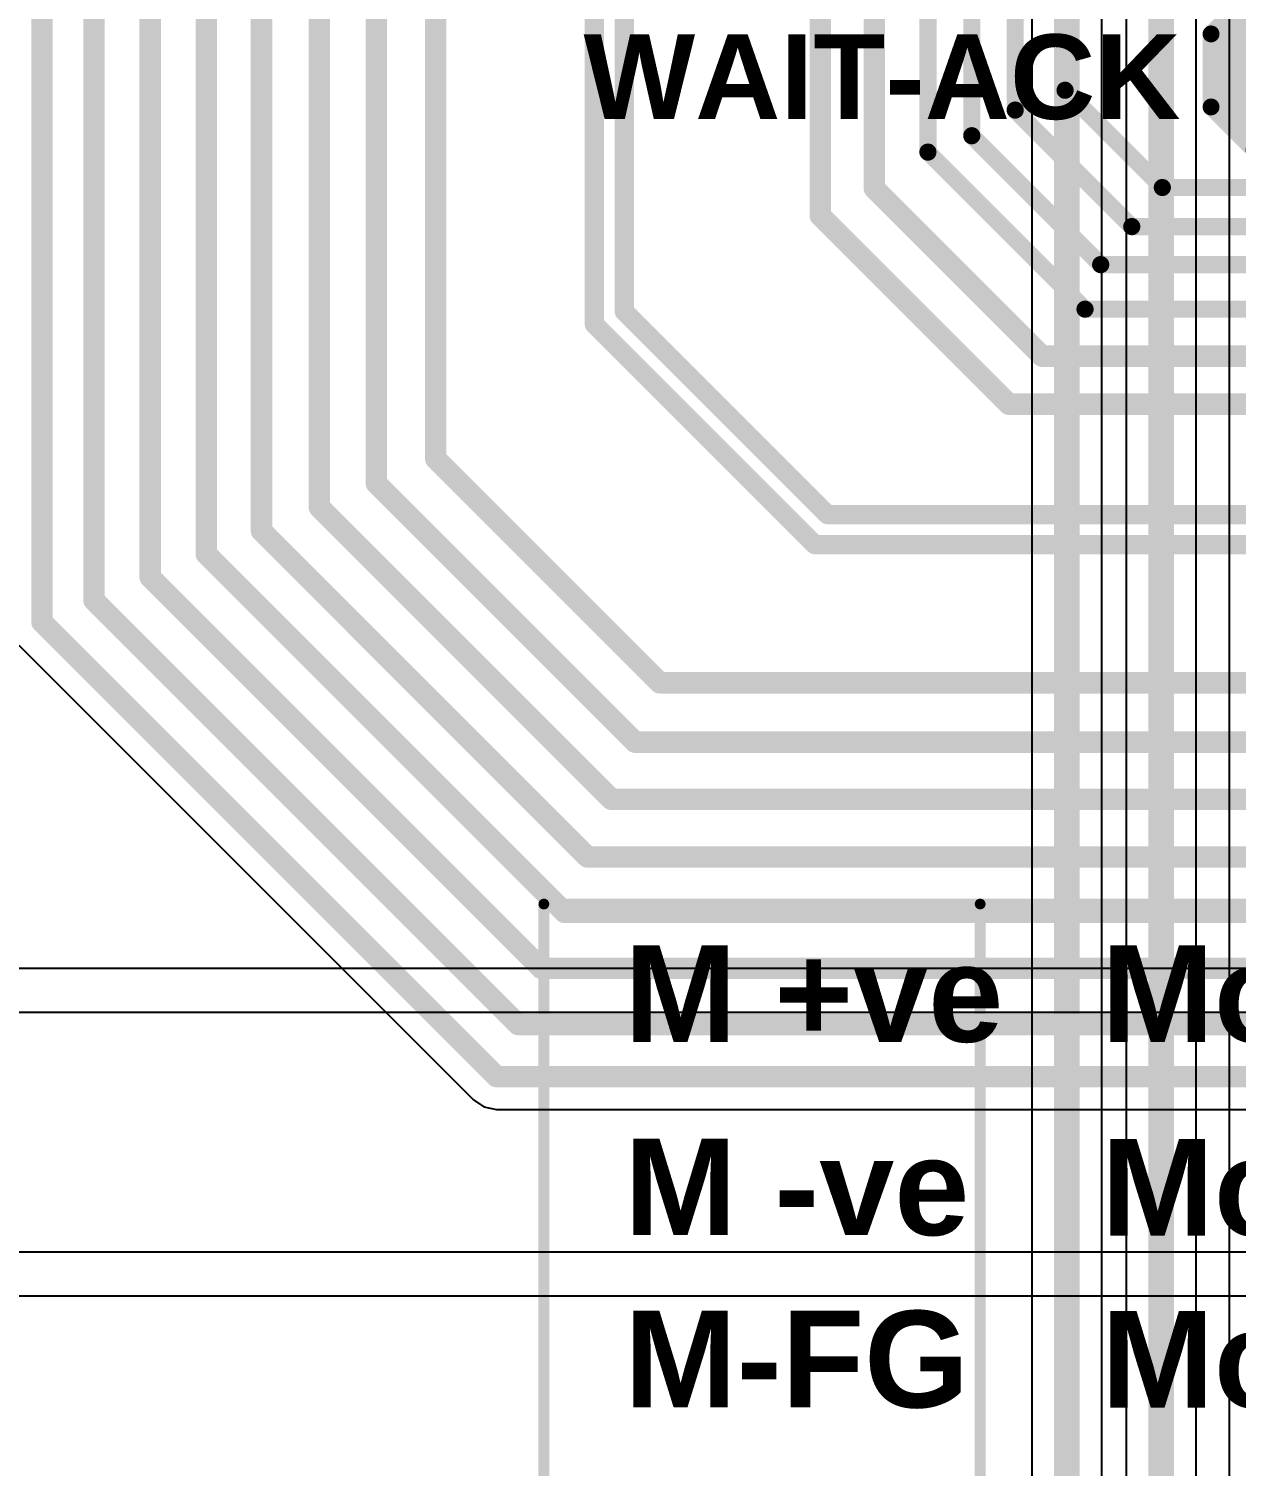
# Model space of a CAD drawing. Header units: inches. Extents: x 0 to 5401, y 0 to 5414.
# Drawn here: x 85.69 to 99.97, y 39.56 to 56.56 of the extents above; entities that cross this region are included whole.
import ezdxf

# ---------------------------------------------------------------- set-up
doc = ezdxf.new("R2010")
doc.units = ezdxf.units.IN
for name, color, linetype in [('Bottom Layer', 5, 'Continuous'), ('Layer 2', 76, 'Continuous'), ('Top Layer', 1, 'Continuous'), ('Top Overlay', 2, 'Continuous'), ('Top Paste', 8, 'Continuous'), ('Top Solder', 216, 'Continuous')]:
    doc.layers.add(name, color=color, linetype=linetype)
doc.styles.add('Arial_Bold', font='', dxfattribs={"height": 0.2})
doc.styles.get('Arial_Bold').set_extended_font_data('Arial', bold=True)

# ---------------------------------------------------------------- blocks, each defined once
blk = doc.blocks.new('T__________36')
at = {"layer": 'Top Layer'}
blk.add_hatch(color=1, dxfattribs=at).paths.add_polyline_path([(0.3809999999999999, 0.7619999999999999), (-0.3809999999999999, 0.7619999999999999), (-0.7619999999999999, 0.3809999999999999), (-0.7619999999999999, -0.3809999999999999), (-0.3809999999999999, -0.7619999999999999), (0.3809999999999999, -0.7619999999999999), (0.7619999999999999, -0.3809999999999999), (0.7619999999999999, 0.3809999999999999)])
at = {"layer": 'Top Paste'}
blk.add_hatch(color=8, dxfattribs=at).paths.add_polyline_path([(0.3809999999999999, 0.7619999999999999), (-0.3809999999999999, 0.7619999999999999), (-0.7619999999999999, 0.3809999999999999), (-0.7619999999999999, -0.3809999999999999), (-0.3809999999999999, -0.7619999999999999), (0.3809999999999999, -0.7619999999999999), (0.7619999999999999, -0.3809999999999999), (0.7619999999999999, 0.3809999999999999)])
at = {"layer": 'Top Solder'}
blk.add_hatch(color=216, dxfattribs=at).paths.add_polyline_path([(0.4318, 0.8636), (-0.4318, 0.8636), (-0.8636, 0.4318), (-0.8636, -0.4318), (-0.4318, -0.8636), (0.4318, -0.8636), (0.8636, -0.4318), (0.8636, 0.4318)])
at = {"layer": 'Top Overlay'}
for points in [[(-0.9397999999999999, 0.4318, 0.1999996, 0.1999996, 0), (-0.4318, 0.9397999999999999, 0.1999996, 0.1999996, 0)], [(-0.4318, 0.9397999999999999, 0.1999996, 0.1999996, 0), (0.4318, 0.9397999999999999, 0.1999996, 0.1999996, 0)], [(0.4318, 0.9397999999999999, 0.1999996, 0.1999996, 0), (0.9397999999999999, 0.4318, 0.1999996, 0.1999996, 0)], [(-0.9397999999999999, -0.4318, 0.1999996, 0.1999996, 0), (-0.9397999999999999, 0.4318, 0.1999996, 0.1999996, 0)], [(0.9397999999999999, -0.4318, 0.1999996, 0.1999996, 0), (0.9397999999999999, 0.4318, 0.1999996, 0.1999996, 0)], [(-0.9397999999999999, -0.4318, 0.1999996, 0.1999996, 0), (-0.4318, -0.9397999999999999, 0.1999996, 0.1999996, 0)], [(0.4318, -0.9397999999999999, 0.1999996, 0.1999996, 0), (0.9397999999999999, -0.4318, 0.1999996, 0.1999996, 0)], [(-0.4318, -0.9397999999999999, 0.1999996, 0.1999996, 0), (0.4318, -0.9397999999999999, 0.1999996, 0.1999996, 0)]]:
    blk.add_lwpolyline(points, format="xyseb", dxfattribs=at)
for points in [[(-0.4817998999999999, 0.9397999999999999, 0.0999998, 0.0999998, 1), (-0.3818001, 0.9397999999999999, 0.0999998, 0.0999998, 1)], [(-0.4817998999999999, 0.9397999999999999, 0.0999998, 0.0999998, 1), (-0.3818001, 0.9397999999999999, 0.0999998, 0.0999998, 1)], [(0.3818001, 0.9397999999999999, 0.0999998, 0.0999998, 1), (0.4817998999999999, 0.9397999999999999, 0.0999998, 0.0999998, 1)], [(0.3818001, 0.9397999999999999, 0.0999998, 0.0999998, 1), (0.4817998999999999, 0.9397999999999999, 0.0999998, 0.0999998, 1)], [(-0.9897999000000001, 0.4318, 0.0999998, 0.0999998, 1), (-0.8898001, 0.4318, 0.0999998, 0.0999998, 1)], [(-0.9897999000000001, 0.4318, 0.0999998, 0.0999998, 1), (-0.8898001, 0.4318, 0.0999998, 0.0999998, 1)], [(0.8898001, 0.4318, 0.0999998, 0.0999998, 1), (0.9897999000000001, 0.4318, 0.0999998, 0.0999998, 1)], [(0.8898001, 0.4318, 0.0999998, 0.0999998, 1), (0.9897999000000001, 0.4318, 0.0999998, 0.0999998, 1)], [(-0.9897999000000001, -0.4318, 0.0999998, 0.0999998, 1), (-0.8898001, -0.4318, 0.0999998, 0.0999998, 1)], [(-0.9897999000000001, -0.4318, 0.0999998, 0.0999998, 1), (-0.8898001, -0.4318, 0.0999998, 0.0999998, 1)], [(0.8898001, -0.4318, 0.0999998, 0.0999998, 1), (0.9897999000000001, -0.4318, 0.0999998, 0.0999998, 1)], [(0.8898001, -0.4318, 0.0999998, 0.0999998, 1), (0.9897999000000001, -0.4318, 0.0999998, 0.0999998, 1)], [(-0.4817998999999999, -0.9397999999999999, 0.0999998, 0.0999998, 1), (-0.3818001, -0.9397999999999999, 0.0999998, 0.0999998, 1)], [(-0.4817998999999999, -0.9397999999999999, 0.0999998, 0.0999998, 1), (-0.3818001, -0.9397999999999999, 0.0999998, 0.0999998, 1)], [(0.3818001, -0.9397999999999999, 0.0999998, 0.0999998, 1), (0.4817998999999999, -0.9397999999999999, 0.0999998, 0.0999998, 1)], [(0.3818001, -0.9397999999999999, 0.0999998, 0.0999998, 1), (0.4817998999999999, -0.9397999999999999, 0.0999998, 0.0999998, 1)]]:
    blk.add_lwpolyline(points, format="xyseb", close=True, dxfattribs=at)

msp = doc.modelspace()

# ---------------------------------------------------------------- linework, layer by layer
at = {"layer": 'Bottom Layer'}
for p, q in [((99.88511392, 77.0683117), (99.88511392, 23.95074712)), ((99.49463972, 23.72379812), (99.49463972, 76.6241292)), ((98.66591392, 76.45249378), (98.66591392, 23.72379812)), ((98.37703972, 24.01344448), (98.37703972, 75.93417376)), ((97.54831392, 75.76253833999999), (97.54831392, 24.1850799))]:
    msp.add_line(p, q, dxfattribs=at)
for points in [[(99.08027682, 23.35468786, 0.3048, 0.3048, 0), (99.08027682, 76.6241292, 0.3048, 0.3048, 0)], [(97.96267682, 24.01344448, 0.3048, 0.3048, 0), (97.96267682, 75.93417376, 0.3048, 0.3048, 0)]]:
    msp.add_lwpolyline(points, format="xyseb", dxfattribs=at)
at = {"layer": 'Layer 2'}
for p, q in [((108.0516127, 45.44396295999999), (34.68026592, 45.44396295999999)), ((34.68026592, 44.92601124), (108.0516127, 44.92601124))]:
    msp.add_line(p, q, dxfattribs=at)
at = {"layer": 'Top Layer'}
for p, q in [((85.56846741999999, 49.26723699999999), (90.9446619, 43.89104251999999)), ((90.9446619, 43.89104251999999), (91.07068654, 43.8068339)), ((91.07068654, 43.8068339), (91.21934766, 43.77726321999999)), ((91.21934766, 43.77726321999999), (133.67946086, 43.77726321999999)), ((144.17019934, 42.09116296), (32.77596441999999, 42.09116296)), ((29.6418127, 41.57321124), (144.17019934, 41.57321124))]:
    msp.add_line(p, q, dxfattribs=at)
for points in [[(97.94324582, 55.82977403999999, 0.2032, 0.2032, 0), (97.94324582, 74.88195843999999, 0.2032, 0.2032, 0)], [(97.35329526, 55.59543364, 0.2032, 0.2032, 0), (97.35329526, 74.61092012, 0.2032, 0.2032, 0)], [(96.83968693999999, 55.29195444, 0.2032, 0.2032, 0), (96.83968693999999, 74.47867248, 0.2032, 0.2032, 0)], [(96.32105958, 55.09861979999999, 0.2032, 0.2032, 0), (96.32105958, 74.33501516, 0.2032, 0.2032, 0)], [(95.68711622, 54.67117843999999, 0.254, 0.254, 0), (95.68711622, 74.12117764, 0.254, 0.254, 0)], [(95.04841798, 54.34723699999999, 0.254, 0.254, 0), (95.04841798, 73.67132332, 0.254, 0.254, 0)], [(92.37580966, 53.0648545, 0.2286, 0.2286, 0), (92.37580966, 61.78671412, 0.2286, 0.2286, 0)], [(92.73140965999998, 53.21214656, 0.2286, 0.2286, 0), (92.73140965999998, 61.93400617999999, 0.2286, 0.2286, 0)], [(90.50021269999999, 51.47093592, 0.254, 0.254, 0), (90.50021269999999, 60.15608491999999, 0.254, 0.254, 0)], [(89.79807541999999, 51.18010083999999, 0.254, 0.254, 0), (89.79807541999999, 59.8353134, 0.254, 0.254, 0)], [(89.12249638, 50.90026904, 0.254, 0.254, 0), (89.12249638, 59.43832155999999, 0.254, 0.254, 0)], [(88.43970373999998, 50.61744512, 0.254, 0.254, 0), (88.43970373999998, 59.11710299999999, 0.254, 0.254, 0)], [(87.78575534, 50.34656936, 0.254, 0.254, 0), (87.78575534, 57.85534275999999, 0.254, 0.254, 0)], [(87.12219558, 50.07171596, 0.254, 0.254, 0), (87.12219558, 57.51585652, 0.254, 0.254, 0)], [(86.45863582, 49.79686256, 0.254, 0.254, 0), (86.45863582, 57.15649732, 0.254, 0.254, 0)], [(85.84315318, 49.54192276, 0.254, 0.254, 0), (85.84315318, 56.81859604, 0.254, 0.254, 0)], [(97.94324582, 55.82977403999999, 0.2032, 0.2032, 0), (99.09340861999999, 54.67961124, 0.2032, 0.2032, 0)], [(97.35329526, 55.59543364, 0.2032, 0.2032, 0), (98.73165166, 54.21707724, 0.2032, 0.2032, 0)], [(96.83968693999999, 55.29195444, 0.2032, 0.2032, 0), (98.36424573999999, 53.76739564, 0.2032, 0.2032, 0)], [(96.32105958, 55.09861979999999, 0.2032, 0.2032, 0), (98.17904925999999, 53.24063011999999, 0.2032, 0.2032, 0)], [(95.68711622, 54.67117843999999, 0.254, 0.254, 0), (97.6737823, 52.68451236, 0.254, 0.254, 0)], [(99.09340861999999, 54.67961124, 0.2032, 0.2032, 0), (107.06336474, 54.67961124, 0.2032, 0.2032, 0)], [(95.04841798, 54.34723699999999, 0.254, 0.254, 0), (97.27888342, 52.11677155999999, 0.254, 0.254, 0)], [(98.73165166, 54.21707724, 0.2032, 0.2032, 0), (108.90753174, 54.21707724, 0.2032, 0.2032, 0)], [(98.36424573999999, 53.76739564, 0.2032, 0.2032, 0), (109.1037061, 53.76739564, 0.2032, 0.2032, 0)], [(92.73140965999998, 53.21214656, 0.2286, 0.2286, 0), (92.7314122, 53.21214656, 0.2286, 0.2286, 0)], [(92.7314122, 53.21214656, 0.2286, 0.2286, 0), (95.13151407999999, 50.81204468, 0.2286, 0.2286, 0)], [(98.17904925999999, 53.24063011999999, 0.2032, 0.2032, 0), (109.23922526, 53.24063011999999, 0.2032, 0.2032, 0)], [(92.37580966, 53.0648545, 0.2286, 0.2286, 0), (92.5841176, 52.85654655999999, 0.2286, 0.2286, 0)], [(92.5841176, 52.85654655999999, 0.2286, 0.2286, 0), (92.58412014, 52.85654655999999, 0.2286, 0.2286, 0)], [(92.58412014, 52.85654655999999, 0.2286, 0.2286, 0), (94.63021714, 50.81044956, 0.2286, 0.2286, 0)], [(97.6737823, 52.68451236, 0.254, 0.254, 0), (118.62062382, 52.68451236, 0.254, 0.254, 0)], [(97.27888342, 52.11677155999999, 0.254, 0.254, 0), (120.04694558, 52.11677155999999, 0.254, 0.254, 0)], [(90.50021269999999, 51.47093592, 0.254, 0.254, 0), (93.14836082, 48.82278779999999, 0.254, 0.254, 0)], [(89.79807541999999, 51.18010083999999, 0.254, 0.254, 0), (92.85752573999999, 48.12065052, 0.254, 0.254, 0)], [(89.12249638, 50.90026904, 0.254, 0.254, 0), (92.57769393999999, 47.44507148, 0.254, 0.254, 0)], [(94.63021714, 50.81044702, 0.2286, 0.2286, 0), (94.63021714, 50.81044956, 0.2286, 0.2286, 0)], [(94.63021714, 50.81044702, 0.2286, 0.2286, 0), (94.88006677999999, 50.56059738, 0.2286, 0.2286, 0)], [(95.13151407999999, 50.81204468, 0.2286, 0.2286, 0), (129.7311096, 50.81204468, 0.2286, 0.2286, 0)], [(88.43970373999998, 50.61744512, 0.254, 0.254, 0), (92.29487002, 46.76227883999999, 0.254, 0.254, 0)], [(94.88006677999999, 50.56059738, 0.2286, 0.2286, 0), (94.88006931999999, 50.56059738, 0.2286, 0.2286, 0)], [(94.88006931999999, 50.56059738, 0.2286, 0.2286, 0), (94.98422202, 50.45644468, 0.2286, 0.2286, 0)], [(94.98422202, 50.45644468, 0.2286, 0.2286, 0), (129.87840166, 50.45644468, 0.2286, 0.2286, 0)], [(87.78575534, 50.34656936, 0.254, 0.254, 0), (92.02399426, 46.10833044, 0.254, 0.254, 0)], [(87.12219558, 50.07171596, 0.254, 0.254, 0), (91.74914086, 45.44477068, 0.254, 0.254, 0)], [(86.45863582, 49.79686256, 0.254, 0.254, 0), (91.47428746, 44.78121092, 0.254, 0.254, 0)], [(85.84315318, 49.54192276, 0.254, 0.254, 0), (91.21934766, 44.16572828, 0.254, 0.254, 0)], [(93.14836082, 48.82278779999999, 0.254, 0.254, 0), (131.09998926, 48.82278779999999, 0.254, 0.254, 0)], [(92.85752573999999, 48.12065052, 0.254, 0.254, 0), (131.36305198, 48.12065052, 0.254, 0.254, 0)], [(92.57769393999999, 47.44507148, 0.254, 0.254, 0), (131.75427294, 47.44507148, 0.254, 0.254, 0)], [(92.29487002, 46.76227883999999, 0.254, 0.254, 0), (132.15379462, 46.76227883999999, 0.254, 0.254, 0)], [(92.02399426, 46.10833044, 0.254, 0.254, 0), (132.5381271, 46.10833044, 0.254, 0.254, 0)], [(91.74914086, 45.44477068, 0.254, 0.254, 0), (132.90252566, 45.44477068, 0.254, 0.254, 0)], [(91.47428746, 44.78121092, 0.254, 0.254, 0), (133.27704358, 44.78121092, 0.254, 0.254, 0)], [(91.21934766, 44.16572828, 0.254, 0.254, 0), (133.67946086, 44.16572828, 0.254, 0.254, 0)]]:
    msp.add_lwpolyline(points, format="xyseb", dxfattribs=at)
for points in [[(97.89244582, 55.82977403999999, 0.1016, 0.1016, 1), (97.99404582, 55.82977403999999, 0.1016, 0.1016, 1)], [(97.89244582, 55.82977403999999, 0.1016, 0.1016, 1), (97.99404582, 55.82977403999999, 0.1016, 0.1016, 1)], [(97.30249525999999, 55.59543364, 0.1016, 0.1016, 1), (97.40409525999999, 55.59543364, 0.1016, 0.1016, 1)], [(97.30249525999999, 55.59543364, 0.1016, 0.1016, 1), (97.40409525999999, 55.59543364, 0.1016, 0.1016, 1)], [(96.78888694, 55.29195444, 0.1016, 0.1016, 1), (96.89048694, 55.29195444, 0.1016, 0.1016, 1)], [(96.78888694, 55.29195444, 0.1016, 0.1016, 1), (96.89048694, 55.29195444, 0.1016, 0.1016, 1)], [(96.27025958, 55.09861979999999, 0.1016, 0.1016, 1), (96.37185957999999, 55.09861979999999, 0.1016, 0.1016, 1)], [(96.27025958, 55.09861979999999, 0.1016, 0.1016, 1), (96.37185957999999, 55.09861979999999, 0.1016, 0.1016, 1)], [(95.62361621999999, 54.67117843999999, 0.127, 0.127, 1), (95.75061622, 54.67117843999999, 0.127, 0.127, 1)], [(95.62361621999999, 54.67117843999999, 0.127, 0.127, 1), (95.75061622, 54.67117843999999, 0.127, 0.127, 1)], [(99.04260862, 54.67961124, 0.1016, 0.1016, 1), (99.14420862, 54.67961124, 0.1016, 0.1016, 1)], [(99.04260862, 54.67961124, 0.1016, 0.1016, 1), (99.14420862, 54.67961124, 0.1016, 0.1016, 1)], [(94.98491797999999, 54.34723699999999, 0.127, 0.127, 1), (95.11191798, 54.34723699999999, 0.127, 0.127, 1)], [(94.98491797999999, 54.34723699999999, 0.127, 0.127, 1), (95.11191798, 54.34723699999999, 0.127, 0.127, 1)], [(98.68085165999999, 54.21707724, 0.1016, 0.1016, 1), (98.78245165999999, 54.21707724, 0.1016, 0.1016, 1)], [(98.68085165999999, 54.21707724, 0.1016, 0.1016, 1), (98.78245165999999, 54.21707724, 0.1016, 0.1016, 1)], [(98.31344573999999, 53.76739564, 0.1016, 0.1016, 1), (98.41504574, 53.76739564, 0.1016, 0.1016, 1)], [(98.31344573999999, 53.76739564, 0.1016, 0.1016, 1), (98.41504574, 53.76739564, 0.1016, 0.1016, 1)], [(92.67425966, 53.21214656, 0.1143, 0.1143, 1), (92.78855965999999, 53.21214656, 0.1143, 0.1143, 1)], [(92.67425966, 53.21214656, 0.1143, 0.1143, 1), (92.78855965999999, 53.21214656, 0.1143, 0.1143, 1)], [(92.6742622, 53.21214656, 0.1143, 0.1143, 1), (92.7885622, 53.21214656, 0.1143, 0.1143, 1)], [(92.6742622, 53.21214656, 0.1143, 0.1143, 1), (92.7885622, 53.21214656, 0.1143, 0.1143, 1)], [(98.12824925999999, 53.24063011999999, 0.1016, 0.1016, 1), (98.22984926, 53.24063011999999, 0.1016, 0.1016, 1)], [(98.12824925999999, 53.24063011999999, 0.1016, 0.1016, 1), (98.22984926, 53.24063011999999, 0.1016, 0.1016, 1)], [(92.31865966, 53.0648545, 0.1143, 0.1143, 1), (92.43295966, 53.0648545, 0.1143, 0.1143, 1)], [(92.31865966, 53.0648545, 0.1143, 0.1143, 1), (92.43295966, 53.0648545, 0.1143, 0.1143, 1)], [(92.52696759999999, 52.85654655999999, 0.1143, 0.1143, 1), (92.64126759999999, 52.85654655999999, 0.1143, 0.1143, 1)], [(92.52696759999999, 52.85654655999999, 0.1143, 0.1143, 1), (92.64126759999999, 52.85654655999999, 0.1143, 0.1143, 1)], [(92.52697014, 52.85654655999999, 0.1143, 0.1143, 1), (92.64127013999999, 52.85654655999999, 0.1143, 0.1143, 1)], [(92.52697014, 52.85654655999999, 0.1143, 0.1143, 1), (92.64127013999999, 52.85654655999999, 0.1143, 0.1143, 1)], [(97.6102823, 52.68451236, 0.127, 0.127, 1), (97.73728229999999, 52.68451236, 0.127, 0.127, 1)], [(97.6102823, 52.68451236, 0.127, 0.127, 1), (97.73728229999999, 52.68451236, 0.127, 0.127, 1)], [(97.21538342, 52.11677155999999, 0.127, 0.127, 1), (97.34238341999999, 52.11677155999999, 0.127, 0.127, 1)], [(97.21538342, 52.11677155999999, 0.127, 0.127, 1), (97.34238341999999, 52.11677155999999, 0.127, 0.127, 1)], [(90.43671269999999, 51.47093592, 0.127, 0.127, 1), (90.5637127, 51.47093592, 0.127, 0.127, 1)], [(90.43671269999999, 51.47093592, 0.127, 0.127, 1), (90.5637127, 51.47093592, 0.127, 0.127, 1)], [(89.73457541999998, 51.18010083999999, 0.127, 0.127, 1), (89.86157542, 51.18010083999999, 0.127, 0.127, 1)], [(89.73457541999998, 51.18010083999999, 0.127, 0.127, 1), (89.86157542, 51.18010083999999, 0.127, 0.127, 1)], [(89.05899638, 50.90026904, 0.127, 0.127, 1), (89.18599637999999, 50.90026904, 0.127, 0.127, 1)], [(89.05899638, 50.90026904, 0.127, 0.127, 1), (89.18599637999999, 50.90026904, 0.127, 0.127, 1)], [(94.57306713999999, 50.81044956, 0.1143, 0.1143, 1), (94.68736713999999, 50.81044956, 0.1143, 0.1143, 1)], [(94.57306713999999, 50.81044956, 0.1143, 0.1143, 1), (94.68736713999999, 50.81044956, 0.1143, 0.1143, 1)], [(94.57306713999999, 50.81044702, 0.1143, 0.1143, 1), (94.68736713999999, 50.81044702, 0.1143, 0.1143, 1)], [(94.57306713999999, 50.81044702, 0.1143, 0.1143, 1), (94.68736713999999, 50.81044702, 0.1143, 0.1143, 1)], [(95.07436408, 50.81204468, 0.1143, 0.1143, 1), (95.18866408, 50.81204468, 0.1143, 0.1143, 1)], [(95.07436408, 50.81204468, 0.1143, 0.1143, 1), (95.18866408, 50.81204468, 0.1143, 0.1143, 1)], [(88.37620374, 50.61744512, 0.127, 0.127, 1), (88.50320373999999, 50.61744512, 0.127, 0.127, 1)], [(88.37620374, 50.61744512, 0.127, 0.127, 1), (88.50320373999999, 50.61744512, 0.127, 0.127, 1)], [(94.82291678, 50.56059738, 0.1143, 0.1143, 1), (94.93721678, 50.56059738, 0.1143, 0.1143, 1)], [(94.82291678, 50.56059738, 0.1143, 0.1143, 1), (94.93721678, 50.56059738, 0.1143, 0.1143, 1)], [(94.82291932, 50.56059738, 0.1143, 0.1143, 1), (94.93721932, 50.56059738, 0.1143, 0.1143, 1)], [(94.82291932, 50.56059738, 0.1143, 0.1143, 1), (94.93721932, 50.56059738, 0.1143, 0.1143, 1)], [(94.92707202, 50.45644468, 0.1143, 0.1143, 1), (95.04137201999998, 50.45644468, 0.1143, 0.1143, 1)], [(94.92707202, 50.45644468, 0.1143, 0.1143, 1), (95.04137201999998, 50.45644468, 0.1143, 0.1143, 1)], [(87.72225534, 50.34656936, 0.127, 0.127, 1), (87.84925534, 50.34656936, 0.127, 0.127, 1)], [(87.72225534, 50.34656936, 0.127, 0.127, 1), (87.84925534, 50.34656936, 0.127, 0.127, 1)], [(87.05869557999999, 50.07171596, 0.127, 0.127, 1), (87.18569557999999, 50.07171596, 0.127, 0.127, 1)], [(87.05869557999999, 50.07171596, 0.127, 0.127, 1), (87.18569557999999, 50.07171596, 0.127, 0.127, 1)], [(86.39513582, 49.79686256, 0.127, 0.127, 1), (86.52213581999999, 49.79686256, 0.127, 0.127, 1)], [(86.39513582, 49.79686256, 0.127, 0.127, 1), (86.52213581999999, 49.79686256, 0.127, 0.127, 1)], [(85.77965318, 49.54192276, 0.127, 0.127, 1), (85.90665317999999, 49.54192276, 0.127, 0.127, 1)], [(85.77965318, 49.54192276, 0.127, 0.127, 1), (85.90665317999999, 49.54192276, 0.127, 0.127, 1)], [(93.08486081999999, 48.82278779999999, 0.127, 0.127, 1), (93.21186081999998, 48.82278779999999, 0.127, 0.127, 1)], [(93.08486081999999, 48.82278779999999, 0.127, 0.127, 1), (93.21186081999998, 48.82278779999999, 0.127, 0.127, 1)], [(92.79402574, 48.12065052, 0.127, 0.127, 1), (92.92102574, 48.12065052, 0.127, 0.127, 1)], [(92.79402574, 48.12065052, 0.127, 0.127, 1), (92.92102574, 48.12065052, 0.127, 0.127, 1)], [(92.51419394, 47.44507148, 0.127, 0.127, 1), (92.64119394, 47.44507148, 0.127, 0.127, 1)], [(92.51419394, 47.44507148, 0.127, 0.127, 1), (92.64119394, 47.44507148, 0.127, 0.127, 1)], [(92.23137001999999, 46.76227883999999, 0.127, 0.127, 1), (92.35837002, 46.76227883999999, 0.127, 0.127, 1)], [(92.23137001999999, 46.76227883999999, 0.127, 0.127, 1), (92.35837002, 46.76227883999999, 0.127, 0.127, 1)], [(91.96049426, 46.10833044, 0.127, 0.127, 1), (92.08749426, 46.10833044, 0.127, 0.127, 1)], [(91.96049426, 46.10833044, 0.127, 0.127, 1), (92.08749426, 46.10833044, 0.127, 0.127, 1)], [(91.68564085999999, 45.44477068, 0.127, 0.127, 1), (91.81264086, 45.44477068, 0.127, 0.127, 1)], [(91.68564085999999, 45.44477068, 0.127, 0.127, 1), (91.81264086, 45.44477068, 0.127, 0.127, 1)], [(91.41078746, 44.78121092, 0.127, 0.127, 1), (91.53778746, 44.78121092, 0.127, 0.127, 1)], [(91.41078746, 44.78121092, 0.127, 0.127, 1), (91.53778746, 44.78121092, 0.127, 0.127, 1)], [(91.15584766, 44.16572828, 0.127, 0.127, 1), (91.28284766, 44.16572828, 0.127, 0.127, 1)], [(91.15584766, 44.16572828, 0.127, 0.127, 1), (91.28284766, 44.16572828, 0.127, 0.127, 1)]]:
    msp.add_lwpolyline(points, format="xyseb", close=True, dxfattribs=at)
at = {"layer": 'Top Overlay'}
for points in [[(91.77865311999999, 46.20615092, 0.127, 0.127, 0), (112.70825312, 46.20615092, 0.127, 0.127, 0)], [(91.77865311999999, 35.10635092, 0.127, 0.127, 0), (91.77865311999999, 46.20615092, 0.127, 0.127, 0)], [(96.93888917999999, 35.10832196, 0.127, 0.127, 0), (96.93888917999999, 46.20615092, 0.127, 0.127, 0)]]:
    msp.add_lwpolyline(points, format="xyseb", dxfattribs=at)
for points in [[(91.74690312, 46.20615092, 0.0635, 0.0635, 1), (91.81040311999999, 46.20615092, 0.0635, 0.0635, 1)], [(91.74690312, 46.20615092, 0.0635, 0.0635, 1), (91.81040311999999, 46.20615092, 0.0635, 0.0635, 1)], [(96.90713918, 46.20615092, 0.0635, 0.0635, 1), (96.97063917999999, 46.20615092, 0.0635, 0.0635, 1)]]:
    msp.add_lwpolyline(points, format="xyseb", close=True, dxfattribs=at)

# ---------------------------------------------------------------- block references
msp.add_blockref('T__________36', (100.6094127, 56.06401029999999))

# ---------------------------------------------------------------- texts
at = {"layer": 'Top Overlay', "style": 'Arial_Bold'}
msp.add_text('WAIT-ACK', height=1.00000054, rotation=360, dxfattribs=at).set_placement((92.2490662, 55.48919052))
for s, p in [('Motor +24V', (98.37326019999999, 44.57425172)), ('M +ve', (92.73013712, 44.576365)), ('M -ve', (92.73013712, 42.290365)), ('Motor GND', (98.37326019999999, 42.28455348)), ('M-FG', (92.73013712, 40.25255348)), ('Motor FEEDBACK', (98.37326019999999, 40.25202516))]:
    msp.add_text(s, height=1.143, dxfattribs=at).set_placement(p)

doc.saveas('drawing.dxf')
